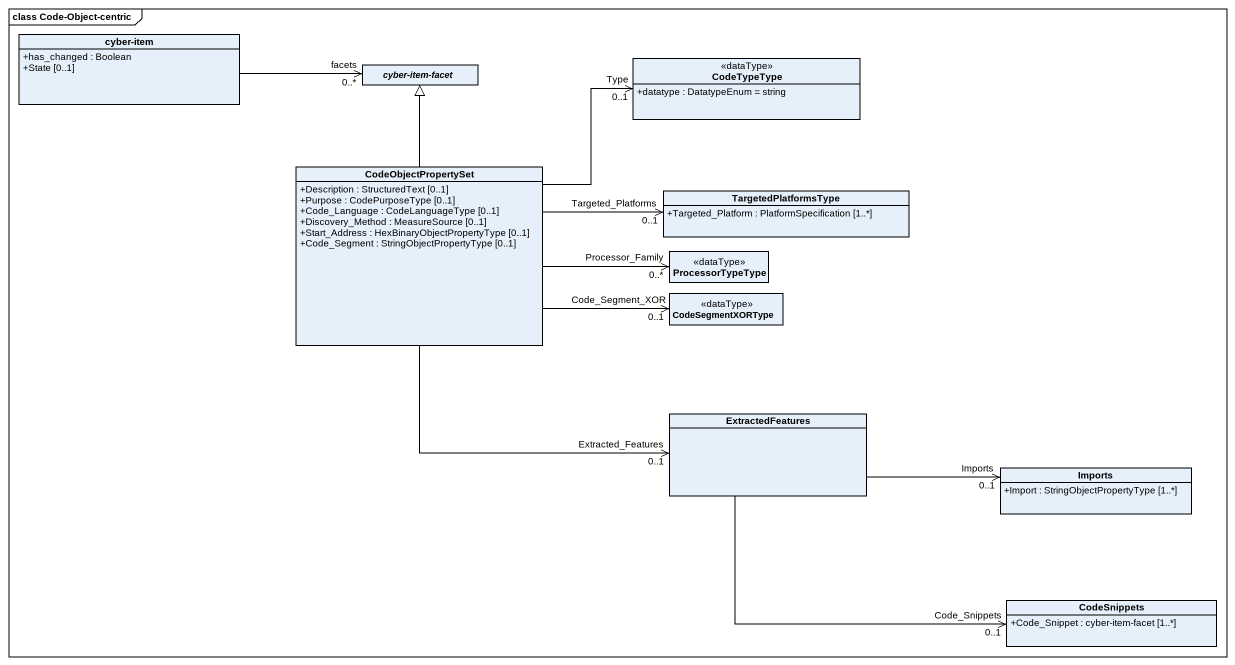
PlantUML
@startuml
mainframe class Code-Object-centric
hide circle
hide empty members
skinparam classAttributeIconSize 0
class "cyber-item" as cyber_item {
  +has_changed : Boolean
  +State [0..1]
}
abstract class "cyber-item-facet" as cyber_item_facet
class CodeTypeType <<dataType>> {
  +datatype : DatatypeEnum = string
}
class CodeObjectPropertySet {
  +Description : StructuredText [0..1]
  +Purpose : CodePurposeType [0..1]
  +Code_Language : CodeLanguageType [0..1]
  +Discovery_Method : MeasureSource [0..1]
  +Start_Address : HexBinaryObjectPropertyType [0..1]
  +Code_Segment : StringObjectPropertyType [0..1]
}
class TargetedPlatformsType {
  +Targeted_Platform : PlatformSpecification [1..*]
}
class ProcessorTypeType <<dataType>>
class CodeSegmentXORType <<dataType>>
class ExtractedFeatures
class Imports {
  +Import : StringObjectPropertyType [1..*]
}
class CodeSnippets {
  +Code_Snippet : cyber-item-facet [1..*]
}
cyber_item_facet "facets\n0..*" <-left- cyber_item
CodeTypeType "Type\n0..1" <-left- CodeObjectPropertySet
CodeObjectPropertySet -up-|> cyber_item_facet
TargetedPlatformsType "Targeted_Platforms\n0..1" <-left- CodeObjectPropertySet
ProcessorTypeType "Processor_Family\n0..*" <-left- CodeObjectPropertySet
CodeSegmentXORType "Code_Segment_XOR\n0..1" <-left- CodeObjectPropertySet
ExtractedFeatures "Extracted_Features\n0..1" <-left- CodeObjectPropertySet
Imports "Imports\n0..1" <-left- ExtractedFeatures
CodeSnippets "Code_Snippets\n0..1" <-left- ExtractedFeatures
@enduml
